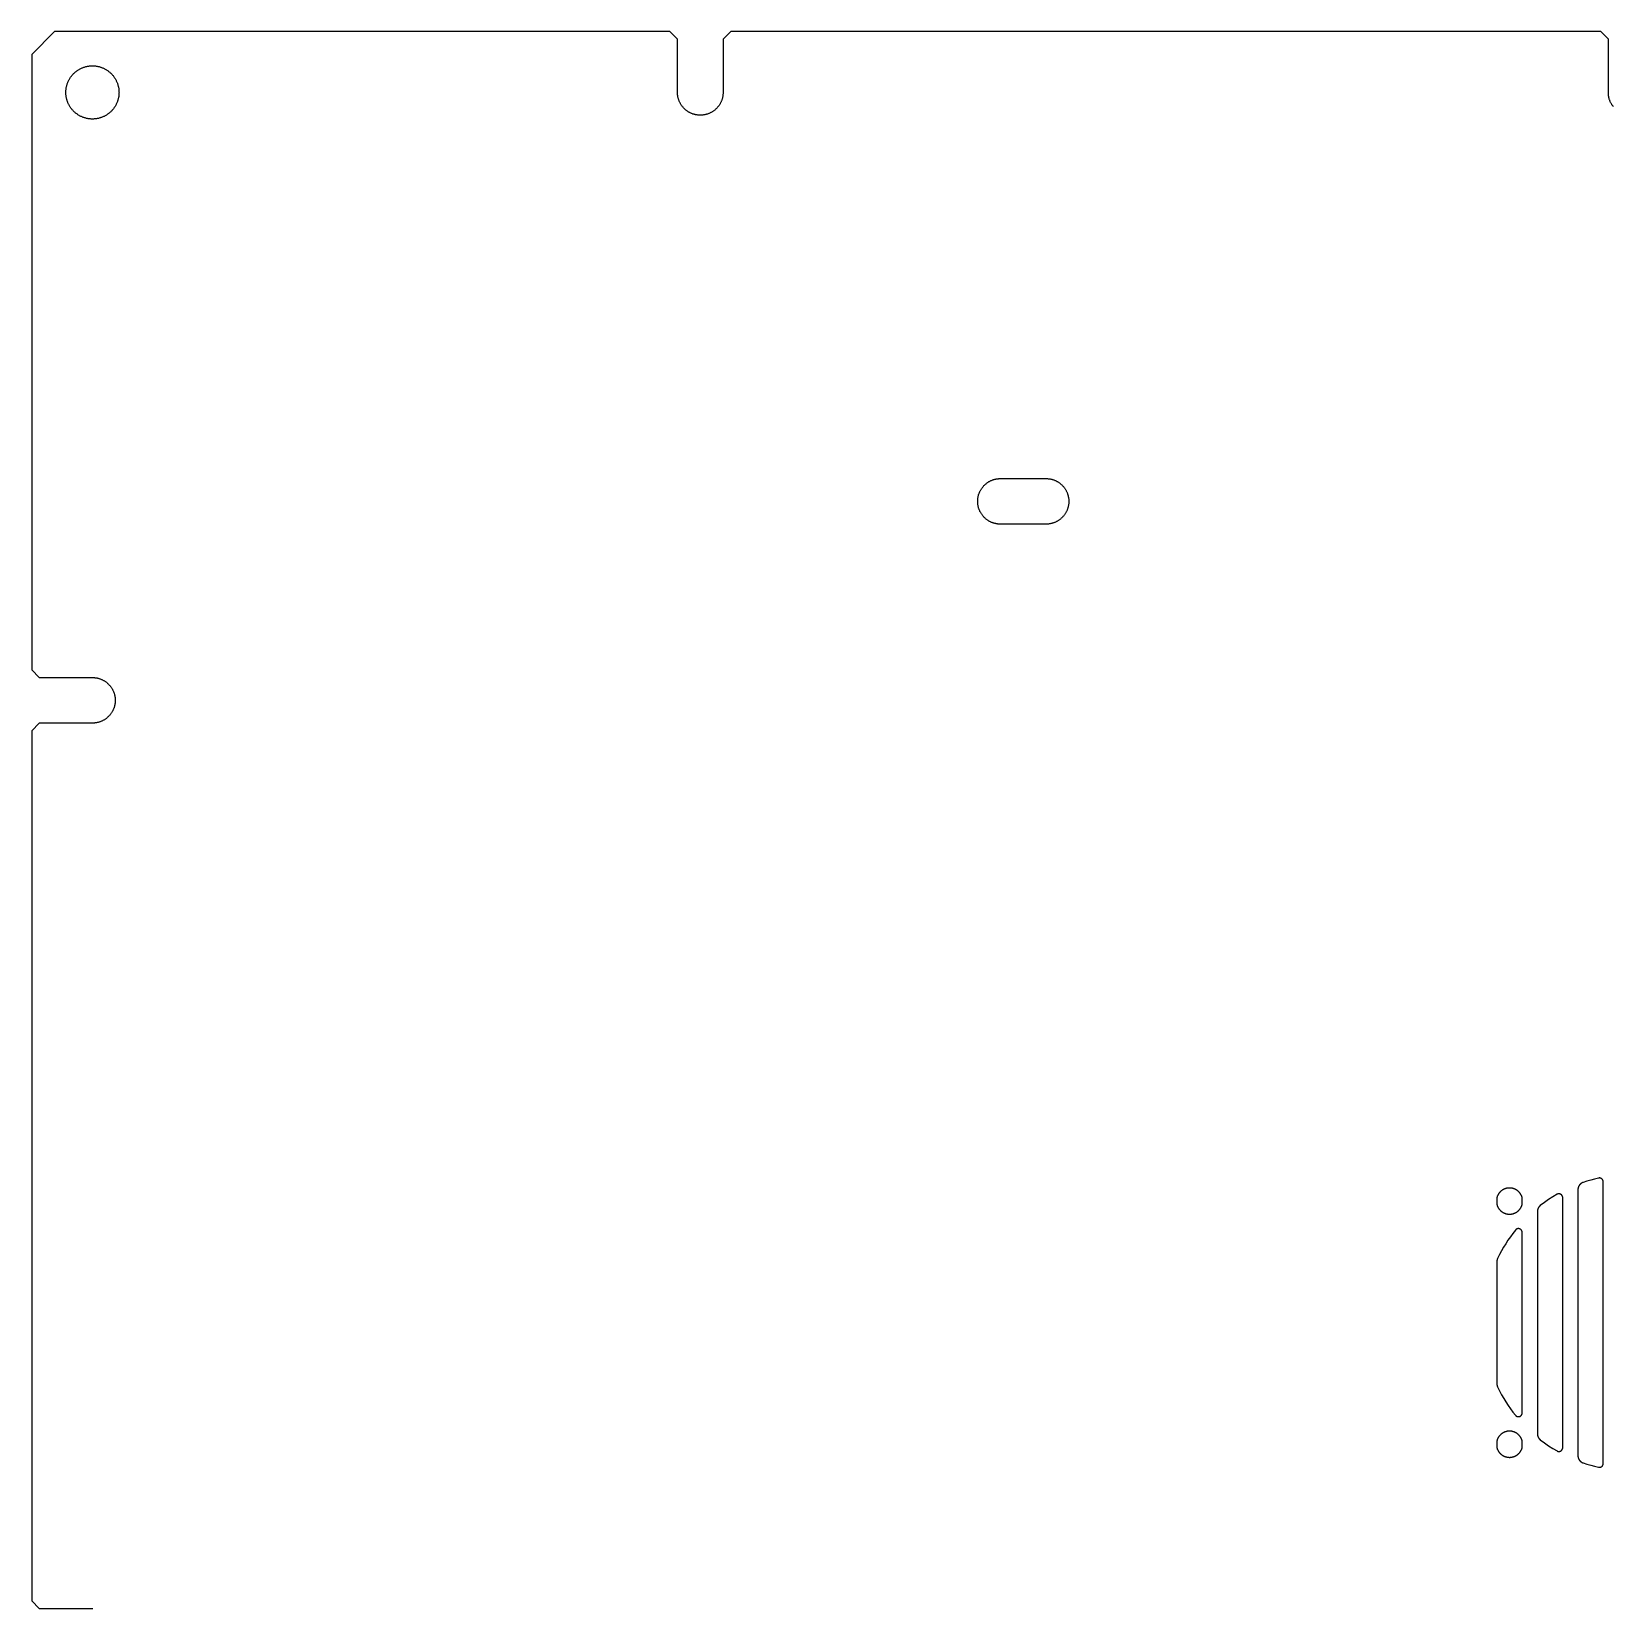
# Model space of a CAD drawing. Extents: x -931 to -510, y 22 to 443.
# Drawn here: x -931 to -722.9, y 235.5 to 443 of the extents above; entities that cross this region are included whole.
import ezdxf

# ---------------------------------------------------------------- set-up
doc = ezdxf.new("R2010")
doc.units = 0
doc.layers.add('000__杂项', color=18, linetype='CONTINUOUS')

msp = doc.modelspace()

# ---------------------------------------------------------------- linework, layer by layer
at = {"layer": '000__杂项'}
for points in [[(-928.03, 443), (-931.03, 440)], [(-847.03, 443), (-928.03, 443)], [(-846.03, 442), (-847.03, 443)], [(-846.03, 435), (-846.03, 442)], [(-839.03, 443), (-840.03, 442)], [(-840.03, 442), (-840.03, 435)], [(-724.53, 443), (-839.03, 443)], [(-723.53, 442), (-724.53, 443)], [(-723.53, 435), (-723.53, 442)], [(-931.03, 440), (-931.03, 359)], [(-840.03, 435), (-840.04, 434.93), (-840.04, 434.87), (-840.04, 434.8), (-840.05, 434.73), (-840.05, 434.66), (-840.06, 434.59), (-840.07, 434.52), (-840.08, 434.45), (-840.1, 434.38), (-840.11, 434.31), (-840.13, 434.24), (-840.15, 434.17), (-840.17, 434.1), (-840.19, 434.03), (-840.22, 433.97), (-840.25, 433.9), (-840.27, 433.83), (-840.3, 433.76), (-840.34, 433.69), (-840.37, 433.62), (-840.41, 433.56), (-840.44, 433.49), (-840.48, 433.42), (-840.52, 433.36), (-840.57, 433.29), (-840.61, 433.23), (-840.66, 433.17), (-840.71, 433.11), (-840.76, 433.05), (-840.81, 432.99), (-840.86, 432.93), (-840.91, 432.88), (-840.97, 432.82), (-841.03, 432.77), (-841.08, 432.72), (-841.14, 432.67), (-841.2, 432.62), (-841.27, 432.58), (-841.33, 432.53), (-841.39, 432.49), (-841.46, 432.45), (-841.52, 432.41), (-841.59, 432.37), (-841.66, 432.34), (-841.72, 432.3), (-841.79, 432.27), (-841.86, 432.24), (-841.93, 432.21), (-842, 432.18), (-842.07, 432.16), (-842.14, 432.14), (-842.21, 432.12), (-842.28, 432.1), (-842.35, 432.08), (-842.42, 432.06), (-842.49, 432.05), (-842.56, 432.04), (-842.63, 432.03), (-842.7, 432.02), (-842.77, 432.01), (-842.83, 432.01), (-842.9, 432), (-842.97, 432), (-843.03, 432), (-843.1, 432), (-843.17, 432), (-843.24, 432.01), (-843.3, 432.01), (-843.37, 432.02), (-843.44, 432.03), (-843.51, 432.04), (-843.58, 432.05), (-843.65, 432.06), (-843.72, 432.08), (-843.79, 432.1), (-843.86, 432.12), (-843.93, 432.14), (-844, 432.16), (-844.07, 432.18), (-844.14, 432.21), (-844.21, 432.24), (-844.28, 432.27), (-844.35, 432.3), (-844.41, 432.34), (-844.48, 432.37), (-844.55, 432.41), (-844.61, 432.45), (-844.68, 432.49), (-844.74, 432.53), (-844.8, 432.58), (-844.87, 432.62), (-844.93, 432.67), (-844.99, 432.72), (-845.04, 432.77), (-845.1, 432.82), (-845.16, 432.88), (-845.21, 432.93), (-845.26, 432.99), (-845.31, 433.05), (-845.36, 433.11), (-845.41, 433.17), (-845.46, 433.23), (-845.5, 433.29), (-845.55, 433.36), (-845.59, 433.42), (-845.63, 433.49), (-845.66, 433.56), (-845.7, 433.62), (-845.73, 433.69), (-845.77, 433.76), (-845.8, 433.83), (-845.82, 433.9), (-845.85, 433.97), (-845.88, 434.03), (-845.9, 434.1), (-845.92, 434.17), (-845.94, 434.24), (-845.96, 434.31), (-845.97, 434.38), (-845.98, 434.45), (-846, 434.52), (-846.01, 434.59), (-846.02, 434.66), (-846.02, 434.73), (-846.03, 434.8), (-846.03, 434.87), (-846.03, 434.93), (-846.03, 435)], [(-722.86, 433.11), (-722.91, 433.17), (-722.96, 433.23), (-723, 433.29), (-723.05, 433.36), (-723.09, 433.42), (-723.13, 433.49), (-723.16, 433.56), (-723.2, 433.62), (-723.23, 433.69), (-723.27, 433.76), (-723.3, 433.83), (-723.32, 433.9), (-723.35, 433.97), (-723.38, 434.03), (-723.4, 434.1), (-723.42, 434.17), (-723.44, 434.24), (-723.46, 434.31), (-723.47, 434.38), (-723.48, 434.45), (-723.5, 434.52), (-723.51, 434.59), (-723.52, 434.66), (-723.52, 434.73), (-723.53, 434.8), (-723.53, 434.87), (-723.53, 434.93), (-723.53, 435)], [(-803.53, 378.18), (-803.6, 378.18), (-803.67, 378.19), (-803.73, 378.19), (-803.8, 378.2), (-803.87, 378.2), (-803.94, 378.21), (-804.01, 378.22), (-804.08, 378.23), (-804.15, 378.25), (-804.22, 378.26), (-804.29, 378.28), (-804.36, 378.3), (-804.43, 378.32), (-804.5, 378.34), (-804.57, 378.37), (-804.64, 378.39), (-804.71, 378.42), (-804.78, 378.45), (-804.84, 378.48), (-804.91, 378.52), (-804.98, 378.55), (-805.04, 378.59), (-805.11, 378.63), (-805.17, 378.67), (-805.24, 378.72), (-805.3, 378.76), (-805.36, 378.81), (-805.42, 378.85), (-805.48, 378.9), (-805.54, 378.96), (-805.6, 379.01), (-805.65, 379.06), (-805.71, 379.12), (-805.76, 379.17), (-805.81, 379.23), (-805.86, 379.29), (-805.91, 379.35), (-805.96, 379.42), (-806, 379.48), (-806.04, 379.54), (-806.09, 379.61), (-806.12, 379.67), (-806.16, 379.74), (-806.2, 379.81), (-806.23, 379.87), (-806.26, 379.94), (-806.29, 380.01), (-806.32, 380.08), (-806.35, 380.15), (-806.37, 380.22), (-806.4, 380.29), (-806.42, 380.36), (-806.44, 380.43), (-806.45, 380.5), (-806.47, 380.57), (-806.48, 380.64), (-806.5, 380.71), (-806.51, 380.78), (-806.51, 380.85), (-806.52, 380.91), (-806.53, 380.98), (-806.53, 381.05), (-806.53, 381.12), (-806.53, 381.18), (-806.53, 381.25), (-806.53, 381.32), (-806.53, 381.38), (-806.52, 381.45), (-806.51, 381.52), (-806.51, 381.59), (-806.5, 381.66), (-806.48, 381.73), (-806.47, 381.8), (-806.45, 381.87), (-806.44, 381.94), (-806.42, 382.01), (-806.4, 382.08), (-806.37, 382.15), (-806.35, 382.22), (-806.32, 382.29), (-806.29, 382.36), (-806.26, 382.43), (-806.23, 382.49), (-806.2, 382.56), (-806.16, 382.63), (-806.12, 382.69), (-806.09, 382.76), (-806.04, 382.83), (-806, 382.89), (-805.96, 382.95), (-805.91, 383.01), (-805.86, 383.07), (-805.81, 383.13), (-805.76, 383.19), (-805.71, 383.25), (-805.65, 383.3), (-805.6, 383.36), (-805.54, 383.41), (-805.48, 383.46), (-805.42, 383.51), (-805.36, 383.56), (-805.3, 383.61), (-805.24, 383.65), (-805.17, 383.69), (-805.11, 383.74), (-805.04, 383.78), (-804.98, 383.81), (-804.91, 383.85), (-804.84, 383.88), (-804.78, 383.91), (-804.71, 383.94), (-804.64, 383.97), (-804.57, 384), (-804.5, 384.02), (-804.43, 384.05), (-804.36, 384.07), (-804.29, 384.09), (-804.22, 384.1), (-804.15, 384.12), (-804.08, 384.13), (-804.01, 384.15), (-803.94, 384.16), (-803.87, 384.16), (-803.8, 384.17), (-803.73, 384.18), (-803.67, 384.18), (-803.6, 384.18), (-803.53, 384.18)], [(-803.53, 384.18), (-797.53, 384.18)], [(-797.53, 384.18), (-797.47, 384.18), (-797.4, 384.18), (-797.33, 384.18), (-797.26, 384.17), (-797.2, 384.16), (-797.13, 384.16), (-797.06, 384.15), (-796.99, 384.13), (-796.92, 384.12), (-796.85, 384.1), (-796.78, 384.09), (-796.71, 384.07), (-796.64, 384.05), (-796.57, 384.02), (-796.5, 384), (-796.43, 383.97), (-796.36, 383.94), (-796.29, 383.91), (-796.22, 383.88), (-796.16, 383.85), (-796.09, 383.81), (-796.02, 383.78), (-795.96, 383.74), (-795.89, 383.69), (-795.83, 383.65), (-795.76, 383.61), (-795.7, 383.56), (-795.64, 383.51), (-795.58, 383.46), (-795.52, 383.41), (-795.47, 383.36), (-795.41, 383.3), (-795.36, 383.25), (-795.31, 383.19), (-795.25, 383.13), (-795.2, 383.07), (-795.16, 383.01), (-795.11, 382.95), (-795.07, 382.89), (-795.02, 382.83), (-794.98, 382.76), (-794.94, 382.69), (-794.9, 382.63), (-794.87, 382.56), (-794.83, 382.49), (-794.8, 382.43), (-794.77, 382.36), (-794.74, 382.29), (-794.72, 382.22), (-794.69, 382.15), (-794.67, 382.08), (-794.65, 382.01), (-794.63, 381.94), (-794.61, 381.87), (-794.6, 381.8), (-794.58, 381.73), (-794.57, 381.66), (-794.56, 381.59), (-794.55, 381.52), (-794.55, 381.45), (-794.54, 381.38), (-794.54, 381.32), (-794.53, 381.25), (-794.53, 381.18), (-794.53, 381.12), (-794.54, 381.05), (-794.54, 380.98), (-794.55, 380.91), (-794.55, 380.85), (-794.56, 380.78), (-794.57, 380.71), (-794.58, 380.64), (-794.6, 380.57), (-794.61, 380.5), (-794.63, 380.43), (-794.65, 380.36), (-794.67, 380.29), (-794.69, 380.22), (-794.72, 380.15), (-794.74, 380.08), (-794.77, 380.01), (-794.8, 379.94), (-794.83, 379.87), (-794.87, 379.81), (-794.9, 379.74), (-794.94, 379.67), (-794.98, 379.61), (-795.02, 379.54), (-795.07, 379.48), (-795.11, 379.42), (-795.16, 379.35), (-795.2, 379.29), (-795.25, 379.23), (-795.31, 379.17), (-795.36, 379.12), (-795.41, 379.06), (-795.47, 379.01), (-795.52, 378.96), (-795.58, 378.9), (-795.64, 378.85), (-795.7, 378.81), (-795.76, 378.76), (-795.83, 378.72), (-795.89, 378.67), (-795.96, 378.63), (-796.02, 378.59), (-796.09, 378.55), (-796.16, 378.52), (-796.22, 378.48), (-796.29, 378.45), (-796.36, 378.42), (-796.43, 378.39), (-796.5, 378.37), (-796.57, 378.34), (-796.64, 378.32), (-796.71, 378.3), (-796.78, 378.28), (-796.85, 378.26), (-796.92, 378.25), (-796.99, 378.23), (-797.06, 378.22), (-797.13, 378.21), (-797.2, 378.2), (-797.26, 378.2), (-797.33, 378.19), (-797.4, 378.19), (-797.47, 378.18), (-797.53, 378.18)], [(-797.53, 378.18), (-803.53, 378.18)], [(-931.03, 359), (-930.03, 358)], [(-930.03, 358), (-923.03, 358)], [(-923.03, 358), (-922.97, 358), (-922.9, 358), (-922.83, 357.99), (-922.77, 357.99), (-922.7, 357.98), (-922.63, 357.97), (-922.56, 357.96), (-922.49, 357.95), (-922.42, 357.94), (-922.35, 357.92), (-922.28, 357.9), (-922.21, 357.88), (-922.14, 357.86), (-922.07, 357.84), (-922, 357.82), (-921.93, 357.79), (-921.86, 357.76), (-921.79, 357.73), (-921.72, 357.7), (-921.66, 357.66), (-921.59, 357.63), (-921.52, 357.59), (-921.46, 357.55), (-921.39, 357.51), (-921.33, 357.47), (-921.27, 357.42), (-921.2, 357.38), (-921.14, 357.33), (-921.08, 357.28), (-921.03, 357.23), (-920.97, 357.18), (-920.91, 357.12), (-920.86, 357.07), (-920.81, 357.01), (-920.76, 356.95), (-920.71, 356.89), (-920.66, 356.83), (-920.61, 356.77), (-920.57, 356.71), (-920.52, 356.64), (-920.48, 356.58), (-920.44, 356.51), (-920.41, 356.44), (-920.37, 356.38), (-920.34, 356.31), (-920.3, 356.24), (-920.27, 356.17), (-920.25, 356.1), (-920.22, 356.03), (-920.19, 355.97), (-920.17, 355.9), (-920.15, 355.83), (-920.13, 355.76), (-920.11, 355.69), (-920.1, 355.62), (-920.08, 355.55), (-920.07, 355.48), (-920.06, 355.41), (-920.05, 355.34), (-920.05, 355.27), (-920.04, 355.2), (-920.04, 355.13), (-920.04, 355.07), (-920.03, 355), (-920.04, 354.93), (-920.04, 354.87), (-920.04, 354.8), (-920.05, 354.73), (-920.05, 354.66), (-920.06, 354.59), (-920.07, 354.52), (-920.08, 354.45), (-920.1, 354.38), (-920.11, 354.31), (-920.13, 354.24), (-920.15, 354.17), (-920.17, 354.1), (-920.19, 354.03), (-920.22, 353.97), (-920.25, 353.9), (-920.27, 353.83), (-920.3, 353.76), (-920.34, 353.69), (-920.37, 353.62), (-920.41, 353.56), (-920.44, 353.49), (-920.48, 353.42), (-920.52, 353.36), (-920.57, 353.29), (-920.61, 353.23), (-920.66, 353.17), (-920.71, 353.11), (-920.76, 353.05), (-920.81, 352.99), (-920.86, 352.93), (-920.91, 352.88), (-920.97, 352.82), (-921.03, 352.77), (-921.08, 352.72), (-921.14, 352.67), (-921.2, 352.62), (-921.27, 352.58), (-921.33, 352.53), (-921.39, 352.49), (-921.46, 352.45), (-921.52, 352.41), (-921.59, 352.37), (-921.66, 352.34), (-921.72, 352.3), (-921.79, 352.27), (-921.86, 352.24), (-921.93, 352.21), (-922, 352.18), (-922.07, 352.16), (-922.14, 352.14), (-922.21, 352.12), (-922.28, 352.1), (-922.35, 352.08), (-922.42, 352.06), (-922.49, 352.05), (-922.56, 352.04), (-922.63, 352.03), (-922.7, 352.02), (-922.77, 352.01), (-922.83, 352.01), (-922.9, 352), (-922.97, 352), (-923.03, 352)], [(-930.03, 352), (-931.03, 351)], [(-923.03, 352), (-930.03, 352)], [(-931.03, 351), (-931.03, 236.5)], [(-726.86, 291.54), (-726.88, 291.54), (-726.89, 291.53), (-726.91, 291.53), (-726.93, 291.52), (-726.94, 291.51), (-726.96, 291.5), (-726.98, 291.49), (-727, 291.49), (-727.01, 291.48), (-727.03, 291.47), (-727.05, 291.46), (-727.06, 291.45), (-727.08, 291.44), (-727.09, 291.43), (-727.11, 291.42), (-727.13, 291.41), (-727.14, 291.39), (-727.16, 291.38), (-727.17, 291.37), (-727.19, 291.36), (-727.2, 291.34), (-727.22, 291.33), (-727.23, 291.32), (-727.25, 291.3), (-727.26, 291.29), (-727.27, 291.27), (-727.29, 291.26), (-727.3, 291.24), (-727.31, 291.23), (-727.32, 291.21), (-727.34, 291.2), (-727.35, 291.18), (-727.36, 291.16), (-727.37, 291.15), (-727.38, 291.13), (-727.39, 291.11), (-727.4, 291.1), (-727.41, 291.08), (-727.42, 291.06), (-727.43, 291.04), (-727.44, 291.03), (-727.45, 291.01), (-727.46, 290.99), (-727.46, 290.97), (-727.47, 290.95), (-727.48, 290.93), (-727.48, 290.92), (-727.49, 290.9), (-727.5, 290.88), (-727.5, 290.86), (-727.51, 290.84), (-727.51, 290.82), (-727.51, 290.8), (-727.52, 290.78), (-727.52, 290.77), (-727.52, 290.75), (-727.53, 290.73), (-727.53, 290.71), (-727.53, 290.69), (-727.53, 290.67), (-727.53, 290.65), (-727.53, 290.64), (-727.53, 290.62), (-727.53, 290.6)], [(-724.81, 292.12), (-725.33, 292), (-725.84, 291.86), (-726.35, 291.71), (-726.86, 291.54)], [(-724.2, 291.64), (-724.2, 291.65), (-724.2, 291.66), (-724.2, 291.67), (-724.2, 291.69), (-724.21, 291.7), (-724.21, 291.71), (-724.21, 291.72), (-724.21, 291.74), (-724.21, 291.75), (-724.22, 291.76), (-724.22, 291.78), (-724.23, 291.79), (-724.23, 291.8), (-724.24, 291.82), (-724.24, 291.83), (-724.25, 291.84), (-724.25, 291.85), (-724.26, 291.87), (-724.27, 291.88), (-724.27, 291.89), (-724.28, 291.91), (-724.29, 291.92), (-724.3, 291.93), (-724.31, 291.94), (-724.31, 291.95), (-724.32, 291.96), (-724.33, 291.98), (-724.34, 291.99), (-724.36, 292), (-724.37, 292.01), (-724.38, 292.02), (-724.39, 292.03), (-724.4, 292.04), (-724.41, 292.04), (-724.43, 292.05), (-724.44, 292.06), (-724.45, 292.07), (-724.46, 292.08), (-724.48, 292.08), (-724.49, 292.09), (-724.5, 292.1), (-724.52, 292.1), (-724.53, 292.11), (-724.55, 292.11), (-724.56, 292.12), (-724.57, 292.12), (-724.59, 292.12), (-724.6, 292.13), (-724.61, 292.13), (-724.63, 292.13), (-724.64, 292.13), (-724.66, 292.13), (-724.67, 292.14), (-724.68, 292.14), (-724.7, 292.14), (-724.71, 292.14), (-724.72, 292.14), (-724.74, 292.13), (-724.75, 292.13), (-724.76, 292.13), (-724.77, 292.13), (-724.79, 292.13), (-724.8, 292.13), (-724.81, 292.12)], [(-724.2, 254.56), (-724.2, 291.64)], [(-734.87, 289.54), (-734.88, 289.58), (-734.89, 289.61), (-734.9, 289.64), (-734.91, 289.68), (-734.92, 289.71), (-734.93, 289.74), (-734.95, 289.77), (-734.96, 289.81), (-734.98, 289.84), (-734.99, 289.87), (-735.01, 289.9), (-735.03, 289.94), (-735.04, 289.97), (-735.06, 290), (-735.08, 290.03), (-735.1, 290.06), (-735.12, 290.09), (-735.14, 290.12), (-735.17, 290.15), (-735.19, 290.18), (-735.21, 290.21), (-735.24, 290.23), (-735.26, 290.26), (-735.29, 290.29), (-735.31, 290.31), (-735.34, 290.34), (-735.36, 290.37), (-735.39, 290.39), (-735.42, 290.41), (-735.45, 290.44), (-735.48, 290.46), (-735.5, 290.48), (-735.53, 290.5), (-735.56, 290.52), (-735.59, 290.54), (-735.63, 290.56), (-735.66, 290.58), (-735.69, 290.6), (-735.72, 290.62), (-735.75, 290.64), (-735.78, 290.65), (-735.82, 290.67), (-735.85, 290.68), (-735.88, 290.69), (-735.91, 290.71), (-735.95, 290.72), (-735.98, 290.73), (-736.01, 290.74), (-736.05, 290.75), (-736.08, 290.76), (-736.11, 290.77), (-736.15, 290.78), (-736.18, 290.79), (-736.21, 290.79), (-736.24, 290.8), (-736.28, 290.8), (-736.31, 290.81), (-736.34, 290.81), (-736.38, 290.82), (-736.41, 290.82), (-736.44, 290.82), (-736.47, 290.82), (-736.5, 290.82), (-736.53, 290.82), (-736.57, 290.82), (-736.6, 290.82), (-736.63, 290.82), (-736.66, 290.82), (-736.69, 290.82), (-736.73, 290.81), (-736.76, 290.81), (-736.79, 290.8), (-736.83, 290.8), (-736.86, 290.79), (-736.89, 290.79), (-736.92, 290.78), (-736.96, 290.77), (-736.99, 290.76), (-737.02, 290.75), (-737.06, 290.74), (-737.09, 290.73), (-737.12, 290.72), (-737.16, 290.71), (-737.19, 290.69), (-737.22, 290.68), (-737.25, 290.67), (-737.29, 290.65), (-737.32, 290.64), (-737.35, 290.62), (-737.38, 290.6), (-737.41, 290.58), (-737.44, 290.56), (-737.48, 290.54), (-737.51, 290.52), (-737.54, 290.5), (-737.56, 290.48), (-737.59, 290.46), (-737.62, 290.44), (-737.65, 290.41), (-737.68, 290.39), (-737.71, 290.37), (-737.73, 290.34), (-737.76, 290.31), (-737.78, 290.29), (-737.81, 290.26), (-737.83, 290.23), (-737.86, 290.21), (-737.88, 290.18), (-737.9, 290.15), (-737.93, 290.12), (-737.95, 290.09), (-737.97, 290.06), (-737.99, 290.03), (-738.01, 290), (-738.03, 289.97), (-738.04, 289.94), (-738.06, 289.9), (-738.08, 289.87), (-738.09, 289.84), (-738.11, 289.81), (-738.12, 289.77), (-738.14, 289.74), (-738.15, 289.71), (-738.16, 289.68), (-738.17, 289.64), (-738.18, 289.61), (-738.19, 289.58), (-738.2, 289.54)], [(-738.2, 289.54), (-738.2, 288.65)], [(-734.87, 288.65), (-734.87, 289.54)], [(-730.28, 289.99), (-730.85, 289.65), (-731.41, 289.29), (-731.95, 288.91), (-732.48, 288.51)], [(-729.53, 289.55), (-729.54, 289.57), (-729.54, 289.58), (-729.54, 289.59), (-729.54, 289.61), (-729.54, 289.62), (-729.54, 289.64), (-729.54, 289.65), (-729.55, 289.67), (-729.55, 289.68), (-729.56, 289.7), (-729.56, 289.71), (-729.57, 289.73), (-729.57, 289.74), (-729.58, 289.76), (-729.59, 289.77), (-729.59, 289.79), (-729.6, 289.8), (-729.61, 289.82), (-729.62, 289.83), (-729.63, 289.84), (-729.64, 289.86), (-729.65, 289.87), (-729.65, 289.88), (-729.66, 289.88), (-729.67, 289.89), (-729.67, 289.9), (-729.68, 289.9), (-729.69, 289.91), (-729.69, 289.92), (-729.7, 289.92), (-729.7, 289.93), (-729.71, 289.93), (-729.72, 289.94), (-729.73, 289.95), (-729.73, 289.95), (-729.74, 289.96), (-729.75, 289.96), (-729.75, 289.97), (-729.76, 289.97), (-729.77, 289.98), (-729.78, 289.98), (-729.78, 289.99), (-729.79, 289.99), (-729.8, 289.99), (-729.81, 290), (-729.82, 290), (-729.82, 290.01), (-729.83, 290.01), (-729.84, 290.01), (-729.85, 290.02), (-729.86, 290.02), (-729.87, 290.02), (-729.87, 290.03), (-729.88, 290.03), (-729.89, 290.03), (-729.9, 290.03), (-729.91, 290.04), (-729.92, 290.04), (-729.93, 290.04), (-729.93, 290.04), (-729.94, 290.04), (-729.95, 290.05), (-729.97, 290.05), (-729.99, 290.05), (-730, 290.05), (-730.02, 290.05), (-730.04, 290.05), (-730.05, 290.05), (-730.07, 290.05), (-730.09, 290.05), (-730.1, 290.05), (-730.12, 290.05), (-730.13, 290.04), (-730.15, 290.04), (-730.16, 290.04), (-730.18, 290.03), (-730.19, 290.03), (-730.21, 290.02), (-730.22, 290.02), (-730.24, 290.01), (-730.25, 290.01), (-730.26, 290), (-730.27, 289.99), (-730.28, 289.99)], [(-729.53, 256.64), (-729.53, 289.55)], [(-727.53, 290.6), (-727.53, 255.6)], [(-738.2, 288.65), (-738.19, 288.62), (-738.18, 288.59), (-738.17, 288.55), (-738.16, 288.52), (-738.15, 288.49), (-738.14, 288.46), (-738.12, 288.42), (-738.11, 288.39), (-738.09, 288.36), (-738.08, 288.33), (-738.06, 288.29), (-738.04, 288.26), (-738.03, 288.23), (-738.01, 288.2), (-737.99, 288.17), (-737.97, 288.14), (-737.95, 288.11), (-737.93, 288.08), (-737.9, 288.05), (-737.88, 288.02), (-737.86, 287.99), (-737.83, 287.96), (-737.81, 287.94), (-737.78, 287.91), (-737.76, 287.88), (-737.73, 287.86), (-737.71, 287.83), (-737.68, 287.81), (-737.65, 287.78), (-737.62, 287.76), (-737.59, 287.74), (-737.56, 287.71), (-737.54, 287.69), (-737.51, 287.67), (-737.48, 287.65), (-737.44, 287.63), (-737.41, 287.61), (-737.38, 287.6), (-737.35, 287.58), (-737.32, 287.56), (-737.29, 287.55), (-737.25, 287.53), (-737.22, 287.52), (-737.19, 287.5), (-737.16, 287.49), (-737.12, 287.48), (-737.09, 287.47), (-737.06, 287.45), (-737.02, 287.44), (-736.99, 287.44), (-736.96, 287.43), (-736.92, 287.42), (-736.89, 287.41), (-736.86, 287.4), (-736.83, 287.4), (-736.79, 287.39), (-736.76, 287.39), (-736.73, 287.38), (-736.69, 287.38), (-736.66, 287.38), (-736.63, 287.38), (-736.6, 287.37), (-736.57, 287.37), (-736.53, 287.37), (-736.5, 287.37), (-736.47, 287.37), (-736.44, 287.38), (-736.41, 287.38), (-736.38, 287.38), (-736.34, 287.38), (-736.31, 287.39), (-736.28, 287.39), (-736.24, 287.4), (-736.21, 287.4), (-736.18, 287.41), (-736.15, 287.42), (-736.11, 287.43), (-736.08, 287.44), (-736.05, 287.44), (-736.01, 287.45), (-735.98, 287.47), (-735.95, 287.48), (-735.91, 287.49), (-735.88, 287.5), (-735.85, 287.52), (-735.82, 287.53), (-735.78, 287.55), (-735.75, 287.56), (-735.72, 287.58), (-735.69, 287.6), (-735.66, 287.61), (-735.63, 287.63), (-735.59, 287.65), (-735.56, 287.67), (-735.53, 287.69), (-735.5, 287.71), (-735.48, 287.74), (-735.45, 287.76), (-735.42, 287.78), (-735.39, 287.81), (-735.36, 287.83), (-735.34, 287.86), (-735.31, 287.88), (-735.29, 287.91), (-735.26, 287.94), (-735.24, 287.96), (-735.21, 287.99), (-735.19, 288.02), (-735.17, 288.05), (-735.14, 288.08), (-735.12, 288.11), (-735.1, 288.14), (-735.08, 288.17), (-735.06, 288.2), (-735.04, 288.23), (-735.03, 288.26), (-735.01, 288.29), (-734.99, 288.33), (-734.98, 288.36), (-734.96, 288.39), (-734.95, 288.42), (-734.93, 288.46), (-734.92, 288.49), (-734.91, 288.52), (-734.9, 288.55), (-734.89, 288.59), (-734.88, 288.62), (-734.87, 288.65)], [(-732.48, 288.51), (-732.5, 288.49), (-732.52, 288.48), (-732.54, 288.46), (-732.56, 288.44), (-732.58, 288.42), (-732.6, 288.4), (-732.62, 288.38), (-732.64, 288.35), (-732.66, 288.33), (-732.68, 288.31), (-732.69, 288.29), (-732.71, 288.26), (-732.72, 288.24), (-732.74, 288.21), (-732.75, 288.19), (-732.77, 288.16), (-732.78, 288.13), (-732.79, 288.11), (-732.8, 288.08), (-732.81, 288.05), (-732.82, 288.03), (-732.83, 288), (-732.84, 287.97), (-732.84, 287.94), (-732.85, 287.92), (-732.85, 287.89), (-732.86, 287.86), (-732.86, 287.83), (-732.86, 287.8), (-732.87, 287.78), (-732.87, 287.75), (-732.87, 287.72)], [(-732.87, 287.72), (-732.87, 258.48)], [(-735.76, 285.28), (-736.1, 284.85), (-736.42, 284.4), (-736.74, 283.95), (-737.04, 283.49), (-737.32, 283.02), (-737.6, 282.54), (-737.86, 282.05), (-738.1, 281.56)], [(-734.87, 284.97), (-734.87, 284.99), (-734.87, 285), (-734.87, 285.02), (-734.87, 285.03), (-734.87, 285.05), (-734.88, 285.07), (-734.88, 285.08), (-734.88, 285.1), (-734.89, 285.12), (-734.89, 285.12), (-734.89, 285.13), (-734.9, 285.14), (-734.9, 285.15), (-734.9, 285.16), (-734.91, 285.17), (-734.91, 285.17), (-734.92, 285.18), (-734.92, 285.19), (-734.92, 285.2), (-734.93, 285.21), (-734.93, 285.22), (-734.94, 285.23), (-734.94, 285.23), (-734.95, 285.24), (-734.95, 285.25), (-734.96, 285.26), (-734.96, 285.27), (-734.97, 285.28), (-734.98, 285.28), (-734.98, 285.29), (-734.99, 285.3), (-735, 285.31), (-735, 285.31), (-735.01, 285.32), (-735.02, 285.33), (-735.03, 285.34), (-735.03, 285.34), (-735.04, 285.35), (-735.05, 285.36), (-735.06, 285.36), (-735.07, 285.37), (-735.08, 285.38), (-735.09, 285.38), (-735.09, 285.39), (-735.1, 285.4), (-735.11, 285.4), (-735.12, 285.41), (-735.13, 285.41), (-735.14, 285.42), (-735.15, 285.42), (-735.16, 285.43), (-735.17, 285.43), (-735.18, 285.44), (-735.19, 285.44), (-735.2, 285.44), (-735.21, 285.45), (-735.22, 285.45), (-735.23, 285.45), (-735.25, 285.46), (-735.26, 285.46), (-735.27, 285.46), (-735.28, 285.46), (-735.29, 285.47), (-735.3, 285.47), (-735.31, 285.47), (-735.32, 285.47), (-735.33, 285.47), (-735.34, 285.47), (-735.35, 285.47), (-735.36, 285.47), (-735.37, 285.47), (-735.39, 285.47), (-735.4, 285.47), (-735.41, 285.47), (-735.42, 285.47), (-735.43, 285.47), (-735.44, 285.47), (-735.45, 285.47), (-735.46, 285.46), (-735.47, 285.46), (-735.48, 285.46), (-735.49, 285.46), (-735.5, 285.45), (-735.51, 285.45), (-735.52, 285.45), (-735.53, 285.45), (-735.54, 285.44), (-735.55, 285.44), (-735.56, 285.44), (-735.56, 285.43), (-735.57, 285.43), (-735.58, 285.42), (-735.59, 285.42), (-735.6, 285.42), (-735.61, 285.41), (-735.61, 285.41), (-735.62, 285.4), (-735.63, 285.4), (-735.64, 285.39), (-735.65, 285.39), (-735.65, 285.38), (-735.67, 285.37), (-735.68, 285.36), (-735.69, 285.35), (-735.71, 285.34), (-735.72, 285.33), (-735.73, 285.32), (-735.74, 285.31), (-735.75, 285.3), (-735.76, 285.28)], [(-734.87, 261.23), (-734.87, 284.97)], [(-738.1, 281.56), (-738.11, 281.54), (-738.13, 281.51), (-738.14, 281.49), (-738.15, 281.46), (-738.15, 281.43), (-738.16, 281.41), (-738.17, 281.38), (-738.18, 281.35), (-738.18, 281.32), (-738.19, 281.3), (-738.19, 281.27), (-738.2, 281.24), (-738.2, 281.21), (-738.2, 281.18), (-738.2, 281.16), (-738.2, 281.13)], [(-738.2, 281.13), (-738.2, 265.07)], [(-738.2, 265.07), (-738.2, 265.04), (-738.2, 265.02), (-738.2, 264.99), (-738.2, 264.96), (-738.19, 264.94), (-738.19, 264.91), (-738.18, 264.88), (-738.18, 264.85), (-738.17, 264.83), (-738.16, 264.8), (-738.16, 264.77), (-738.15, 264.74), (-738.14, 264.72), (-738.13, 264.69), (-738.11, 264.66), (-738.1, 264.64), (-737.85, 264.12), (-737.58, 263.62), (-737.3, 263.14), (-737.01, 262.66), (-736.71, 262.21), (-736.4, 261.76), (-736.08, 261.33), (-735.76, 260.91)], [(-735.76, 260.91), (-735.75, 260.9), (-735.74, 260.89), (-735.73, 260.88), (-735.72, 260.87), (-735.71, 260.86), (-735.69, 260.85), (-735.68, 260.83), (-735.67, 260.82), (-735.65, 260.81), (-735.65, 260.81), (-735.64, 260.8), (-735.63, 260.8), (-735.62, 260.79), (-735.61, 260.79), (-735.61, 260.79), (-735.6, 260.78), (-735.59, 260.78), (-735.58, 260.77), (-735.57, 260.77), (-735.56, 260.77), (-735.56, 260.76), (-735.55, 260.76), (-735.54, 260.75), (-735.53, 260.75), (-735.52, 260.75), (-735.51, 260.75), (-735.5, 260.74), (-735.49, 260.74), (-735.48, 260.74), (-735.47, 260.74), (-735.46, 260.73), (-735.45, 260.73), (-735.44, 260.73), (-735.43, 260.73), (-735.42, 260.73), (-735.41, 260.73), (-735.4, 260.73), (-735.39, 260.73), (-735.37, 260.73), (-735.36, 260.73), (-735.35, 260.73), (-735.34, 260.73), (-735.33, 260.73), (-735.32, 260.73), (-735.31, 260.73), (-735.3, 260.73), (-735.29, 260.73), (-735.28, 260.73), (-735.27, 260.74), (-735.26, 260.74), (-735.25, 260.74), (-735.23, 260.74), (-735.22, 260.75), (-735.21, 260.75), (-735.2, 260.75), (-735.19, 260.76), (-735.18, 260.76), (-735.17, 260.77), (-735.16, 260.77), (-735.15, 260.77), (-735.14, 260.78), (-735.13, 260.78), (-735.12, 260.79), (-735.11, 260.8), (-735.1, 260.8), (-735.09, 260.81), (-735.09, 260.81), (-735.08, 260.82), (-735.07, 260.83), (-735.06, 260.83), (-735.05, 260.84), (-735.04, 260.85), (-735.03, 260.85), (-735.03, 260.86), (-735.02, 260.87), (-735.01, 260.88), (-735, 260.88), (-735, 260.89), (-734.99, 260.9), (-734.98, 260.91), (-734.98, 260.91), (-734.97, 260.92), (-734.96, 260.93), (-734.96, 260.94), (-734.95, 260.95), (-734.95, 260.95), (-734.94, 260.96), (-734.94, 260.97), (-734.93, 260.98), (-734.93, 260.99), (-734.92, 261), (-734.92, 261.01), (-734.92, 261.01), (-734.91, 261.02), (-734.91, 261.03), (-734.9, 261.04), (-734.9, 261.05), (-734.9, 261.06), (-734.89, 261.07), (-734.89, 261.07), (-734.89, 261.08), (-734.88, 261.1), (-734.88, 261.12), (-734.88, 261.13), (-734.87, 261.15), (-734.87, 261.16), (-734.87, 261.18), (-734.87, 261.2), (-734.87, 261.21), (-734.87, 261.23)], [(-734.87, 257.54), (-734.88, 257.58), (-734.89, 257.61), (-734.9, 257.64), (-734.91, 257.68), (-734.92, 257.71), (-734.93, 257.74), (-734.95, 257.77), (-734.96, 257.81), (-734.98, 257.84), (-734.99, 257.87), (-735.01, 257.9), (-735.03, 257.94), (-735.04, 257.97), (-735.06, 258), (-735.08, 258.03), (-735.1, 258.06), (-735.12, 258.09), (-735.14, 258.12), (-735.17, 258.15), (-735.19, 258.18), (-735.21, 258.21), (-735.24, 258.23), (-735.26, 258.26), (-735.29, 258.29), (-735.31, 258.31), (-735.34, 258.34), (-735.36, 258.37), (-735.39, 258.39), (-735.42, 258.41), (-735.45, 258.44), (-735.48, 258.46), (-735.5, 258.48), (-735.53, 258.5), (-735.56, 258.52), (-735.59, 258.54), (-735.63, 258.56), (-735.66, 258.58), (-735.69, 258.6), (-735.72, 258.62), (-735.75, 258.64), (-735.78, 258.65), (-735.82, 258.67), (-735.85, 258.68), (-735.88, 258.69), (-735.91, 258.71), (-735.95, 258.72), (-735.98, 258.73), (-736.01, 258.74), (-736.05, 258.75), (-736.08, 258.76), (-736.11, 258.77), (-736.15, 258.78), (-736.18, 258.79), (-736.21, 258.79), (-736.24, 258.8), (-736.28, 258.8), (-736.31, 258.81), (-736.34, 258.81), (-736.38, 258.82), (-736.41, 258.82), (-736.44, 258.82), (-736.47, 258.82), (-736.5, 258.82), (-736.53, 258.82), (-736.57, 258.82), (-736.6, 258.82), (-736.63, 258.82), (-736.66, 258.82), (-736.69, 258.82), (-736.73, 258.81), (-736.76, 258.81), (-736.79, 258.8), (-736.83, 258.8), (-736.86, 258.79), (-736.89, 258.79), (-736.92, 258.78), (-736.96, 258.77), (-736.99, 258.76), (-737.02, 258.75), (-737.06, 258.74), (-737.09, 258.73), (-737.12, 258.72), (-737.16, 258.71), (-737.19, 258.69), (-737.22, 258.68), (-737.25, 258.67), (-737.29, 258.65), (-737.32, 258.64), (-737.35, 258.62), (-737.38, 258.6), (-737.41, 258.58), (-737.44, 258.56), (-737.48, 258.54), (-737.51, 258.52), (-737.54, 258.5), (-737.56, 258.48), (-737.59, 258.46), (-737.62, 258.44), (-737.65, 258.41), (-737.68, 258.39), (-737.71, 258.37), (-737.73, 258.34), (-737.76, 258.31), (-737.78, 258.29), (-737.81, 258.26), (-737.83, 258.23), (-737.86, 258.21), (-737.88, 258.18), (-737.9, 258.15), (-737.93, 258.12), (-737.95, 258.09), (-737.97, 258.06), (-737.99, 258.03), (-738.01, 258), (-738.03, 257.97), (-738.04, 257.94), (-738.06, 257.9), (-738.08, 257.87), (-738.09, 257.84), (-738.11, 257.81), (-738.12, 257.77), (-738.14, 257.74), (-738.15, 257.71), (-738.16, 257.68), (-738.17, 257.64), (-738.18, 257.61), (-738.19, 257.58), (-738.2, 257.54)], [(-732.87, 258.48), (-732.87, 258.45), (-732.87, 258.42), (-732.86, 258.39), (-732.86, 258.37), (-732.86, 258.34), (-732.85, 258.31), (-732.85, 258.28), (-732.84, 258.25), (-732.84, 258.23), (-732.83, 258.2), (-732.82, 258.17), (-732.81, 258.14), (-732.8, 258.12), (-732.79, 258.09), (-732.78, 258.06), (-732.77, 258.04), (-732.75, 258.01), (-732.74, 257.99), (-732.72, 257.96), (-732.71, 257.94), (-732.69, 257.91), (-732.68, 257.89), (-732.66, 257.87), (-732.64, 257.84), (-732.62, 257.82), (-732.6, 257.8), (-732.58, 257.78), (-732.56, 257.76), (-732.54, 257.74), (-732.52, 257.72), (-732.5, 257.7), (-732.48, 257.69), (-731.95, 257.29), (-731.41, 256.91), (-730.85, 256.55), (-730.28, 256.21)], [(-738.2, 257.54), (-738.2, 256.65)], [(-738.2, 256.65), (-738.19, 256.62), (-738.18, 256.59), (-738.17, 256.55), (-738.16, 256.52), (-738.15, 256.49), (-738.14, 256.46), (-738.12, 256.42), (-738.11, 256.39), (-738.09, 256.36), (-738.08, 256.33), (-738.06, 256.29), (-738.04, 256.26), (-738.03, 256.23), (-738.01, 256.2), (-737.99, 256.17), (-737.97, 256.14), (-737.95, 256.11), (-737.93, 256.08), (-737.9, 256.05), (-737.88, 256.02), (-737.86, 255.99), (-737.83, 255.96), (-737.81, 255.94), (-737.78, 255.91), (-737.76, 255.88), (-737.73, 255.86), (-737.71, 255.83), (-737.68, 255.81), (-737.65, 255.78), (-737.62, 255.76), (-737.59, 255.74), (-737.56, 255.71), (-737.54, 255.69), (-737.51, 255.67), (-737.48, 255.65), (-737.44, 255.63), (-737.41, 255.61), (-737.38, 255.6), (-737.35, 255.58), (-737.32, 255.56), (-737.29, 255.55), (-737.25, 255.53), (-737.22, 255.52), (-737.19, 255.5), (-737.16, 255.49), (-737.12, 255.48), (-737.09, 255.47), (-737.06, 255.45), (-737.02, 255.44), (-736.99, 255.44), (-736.96, 255.43), (-736.92, 255.42), (-736.89, 255.41), (-736.86, 255.4), (-736.83, 255.4), (-736.79, 255.39), (-736.76, 255.39), (-736.73, 255.38), (-736.69, 255.38), (-736.66, 255.38), (-736.63, 255.38), (-736.6, 255.37), (-736.57, 255.37), (-736.53, 255.37), (-736.5, 255.37), (-736.47, 255.37), (-736.44, 255.38), (-736.41, 255.38), (-736.38, 255.38), (-736.34, 255.38), (-736.31, 255.39), (-736.28, 255.39), (-736.24, 255.4), (-736.21, 255.4), (-736.18, 255.41), (-736.15, 255.42), (-736.11, 255.43), (-736.08, 255.44), (-736.05, 255.44), (-736.01, 255.45), (-735.98, 255.47), (-735.95, 255.48), (-735.91, 255.49), (-735.88, 255.5), (-735.85, 255.52), (-735.82, 255.53), (-735.78, 255.55), (-735.75, 255.56), (-735.72, 255.58), (-735.69, 255.6), (-735.66, 255.61), (-735.63, 255.63), (-735.59, 255.65), (-735.56, 255.67), (-735.53, 255.69), (-735.5, 255.71), (-735.48, 255.74), (-735.45, 255.76), (-735.42, 255.78), (-735.39, 255.81), (-735.36, 255.83), (-735.34, 255.86), (-735.31, 255.88), (-735.29, 255.91), (-735.26, 255.94), (-735.24, 255.96), (-735.21, 255.99), (-735.19, 256.02), (-735.17, 256.05), (-735.14, 256.08), (-735.12, 256.11), (-735.1, 256.14), (-735.08, 256.17), (-735.06, 256.2), (-735.04, 256.23), (-735.03, 256.26), (-735.01, 256.29), (-734.99, 256.33), (-734.98, 256.36), (-734.96, 256.39), (-734.95, 256.42), (-734.93, 256.46), (-734.92, 256.49), (-734.91, 256.52), (-734.9, 256.55), (-734.89, 256.59), (-734.88, 256.62), (-734.87, 256.65)], [(-734.87, 256.65), (-734.87, 257.54)], [(-730.28, 256.21), (-730.27, 256.2), (-730.26, 256.2), (-730.25, 256.19), (-730.24, 256.19), (-730.22, 256.18), (-730.21, 256.18), (-730.19, 256.17), (-730.18, 256.17), (-730.16, 256.16), (-730.15, 256.16), (-730.13, 256.15), (-730.12, 256.15), (-730.1, 256.15), (-730.09, 256.15), (-730.07, 256.15), (-730.05, 256.14), (-730.04, 256.14), (-730.02, 256.14), (-730, 256.15), (-729.99, 256.15), (-729.97, 256.15), (-729.95, 256.15), (-729.94, 256.15), (-729.93, 256.15), (-729.93, 256.16), (-729.92, 256.16), (-729.91, 256.16), (-729.9, 256.16), (-729.89, 256.17), (-729.88, 256.17), (-729.87, 256.17), (-729.87, 256.17), (-729.86, 256.18), (-729.85, 256.18), (-729.84, 256.18), (-729.83, 256.19), (-729.82, 256.19), (-729.82, 256.19), (-729.81, 256.2), (-729.8, 256.2), (-729.79, 256.21), (-729.78, 256.21), (-729.78, 256.22), (-729.77, 256.22), (-729.76, 256.23), (-729.75, 256.23), (-729.75, 256.24), (-729.74, 256.24), (-729.73, 256.25), (-729.73, 256.25), (-729.72, 256.26), (-729.71, 256.26), (-729.7, 256.27), (-729.7, 256.27), (-729.69, 256.28), (-729.69, 256.29), (-729.68, 256.29), (-729.67, 256.3), (-729.67, 256.31), (-729.66, 256.31), (-729.65, 256.32), (-729.65, 256.33), (-729.64, 256.34), (-729.63, 256.35), (-729.62, 256.37), (-729.61, 256.38), (-729.6, 256.4), (-729.59, 256.41), (-729.59, 256.43), (-729.58, 256.44), (-729.57, 256.46), (-729.57, 256.47), (-729.56, 256.49), (-729.56, 256.5), (-729.55, 256.52), (-729.55, 256.53), (-729.54, 256.54), (-729.54, 256.56), (-729.54, 256.57), (-729.54, 256.59), (-729.54, 256.6), (-729.54, 256.62), (-729.54, 256.63), (-729.53, 256.64)], [(-727.53, 255.6), (-727.53, 255.58), (-727.53, 255.56), (-727.53, 255.54), (-727.53, 255.53), (-727.53, 255.51), (-727.53, 255.49), (-727.53, 255.47), (-727.52, 255.45), (-727.52, 255.43), (-727.52, 255.41), (-727.51, 255.39), (-727.51, 255.38), (-727.51, 255.36), (-727.5, 255.34), (-727.5, 255.32), (-727.49, 255.3), (-727.48, 255.28), (-727.48, 255.26), (-727.47, 255.25), (-727.46, 255.23), (-727.46, 255.21), (-727.45, 255.19), (-727.44, 255.17), (-727.43, 255.15), (-727.42, 255.14), (-727.41, 255.12), (-727.4, 255.1), (-727.39, 255.08), (-727.38, 255.07), (-727.37, 255.05), (-727.36, 255.03), (-727.35, 255.02), (-727.34, 255), (-727.32, 254.99), (-727.31, 254.97), (-727.3, 254.95), (-727.29, 254.94), (-727.27, 254.92), (-727.26, 254.91), (-727.25, 254.9), (-727.23, 254.88), (-727.22, 254.87), (-727.2, 254.85), (-727.19, 254.84), (-727.17, 254.83), (-727.16, 254.82), (-727.14, 254.8), (-727.13, 254.79), (-727.11, 254.78), (-727.09, 254.77), (-727.08, 254.76), (-727.06, 254.75), (-727.05, 254.74), (-727.03, 254.73), (-727.01, 254.72), (-727, 254.71), (-726.98, 254.7), (-726.96, 254.69), (-726.94, 254.69), (-726.93, 254.68), (-726.91, 254.67), (-726.89, 254.67), (-726.88, 254.66), (-726.86, 254.65), (-726.35, 254.49), (-725.84, 254.34), (-725.33, 254.2), (-724.81, 254.07)], [(-724.81, 254.07), (-724.8, 254.07), (-724.79, 254.07), (-724.77, 254.07), (-724.76, 254.06), (-724.75, 254.06), (-724.74, 254.06), (-724.72, 254.06), (-724.71, 254.06), (-724.7, 254.06), (-724.68, 254.06), (-724.67, 254.06), (-724.66, 254.06), (-724.64, 254.06), (-724.63, 254.07), (-724.61, 254.07), (-724.6, 254.07), (-724.59, 254.07), (-724.57, 254.08), (-724.56, 254.08), (-724.55, 254.09), (-724.53, 254.09), (-724.52, 254.1), (-724.5, 254.1), (-724.49, 254.11), (-724.48, 254.11), (-724.46, 254.12), (-724.45, 254.13), (-724.44, 254.14), (-724.43, 254.14), (-724.41, 254.15), (-724.4, 254.16), (-724.39, 254.17), (-724.38, 254.18), (-724.37, 254.19), (-724.36, 254.2), (-724.34, 254.21), (-724.33, 254.22), (-724.32, 254.23), (-724.31, 254.24), (-724.31, 254.26), (-724.3, 254.27), (-724.29, 254.28), (-724.28, 254.29), (-724.27, 254.3), (-724.27, 254.32), (-724.26, 254.33), (-724.25, 254.34), (-724.25, 254.36), (-724.24, 254.37), (-724.24, 254.38), (-724.23, 254.39), (-724.23, 254.41), (-724.22, 254.42), (-724.22, 254.43), (-724.21, 254.45), (-724.21, 254.46), (-724.21, 254.47), (-724.21, 254.49), (-724.21, 254.5), (-724.2, 254.51), (-724.2, 254.52), (-724.2, 254.54), (-724.2, 254.55), (-724.2, 254.56)], [(-931.03, 236.5), (-930.03, 235.5)], [(-930.03, 235.5), (-923.03, 235.5)], [(-923.03, 235.5), (-922.97, 235.5)]]:
    msp.add_lwpolyline(points, dxfattribs=at)
msp.add_lwpolyline([(-919.53, 435), (-919.54, 434.92), (-919.54, 434.84), (-919.54, 434.77), (-919.55, 434.69), (-919.56, 434.61), (-919.57, 434.53), (-919.58, 434.44), (-919.59, 434.36), (-919.61, 434.28), (-919.63, 434.2), (-919.65, 434.12), (-919.67, 434.04), (-919.69, 433.96), (-919.72, 433.87), (-919.75, 433.79), (-919.78, 433.71), (-919.81, 433.63), (-919.85, 433.55), (-919.89, 433.47), (-919.93, 433.39), (-919.97, 433.31), (-920.01, 433.24), (-920.06, 433.16), (-920.11, 433.08), (-920.16, 433.01), (-920.21, 432.94), (-920.26, 432.86), (-920.32, 432.79), (-920.38, 432.72), (-920.44, 432.66), (-920.5, 432.59), (-920.56, 432.53), (-920.62, 432.46), (-920.69, 432.4), (-920.76, 432.34), (-920.83, 432.28), (-920.9, 432.23), (-920.97, 432.17), (-921.05, 432.12), (-921.12, 432.07), (-921.2, 432.02), (-921.27, 431.98), (-921.35, 431.93), (-921.43, 431.89), (-921.51, 431.85), (-921.59, 431.81), (-921.67, 431.78), (-921.75, 431.75), (-921.83, 431.71), (-921.91, 431.69), (-921.99, 431.66), (-922.07, 431.64), (-922.15, 431.61), (-922.24, 431.59), (-922.32, 431.57), (-922.4, 431.56), (-922.48, 431.54), (-922.56, 431.53), (-922.64, 431.52), (-922.72, 431.51), (-922.8, 431.51), (-922.88, 431.5), (-922.96, 431.5), (-923.03, 431.5), (-923.11, 431.5), (-923.19, 431.5), (-923.27, 431.51), (-923.35, 431.51), (-923.43, 431.52), (-923.51, 431.53), (-923.59, 431.54), (-923.67, 431.56), (-923.75, 431.57), (-923.83, 431.59), (-923.92, 431.61), (-924, 431.64), (-924.08, 431.66), (-924.16, 431.69), (-924.24, 431.71), (-924.32, 431.75), (-924.4, 431.78), (-924.48, 431.81), (-924.56, 431.85), (-924.64, 431.89), (-924.72, 431.93), (-924.8, 431.98), (-924.87, 432.02), (-924.95, 432.07), (-925.02, 432.12), (-925.1, 432.17), (-925.17, 432.23), (-925.24, 432.28), (-925.31, 432.34), (-925.38, 432.4), (-925.44, 432.46), (-925.51, 432.53), (-925.57, 432.59), (-925.63, 432.66), (-925.69, 432.72), (-925.75, 432.79), (-925.81, 432.86), (-925.86, 432.94), (-925.91, 433.01), (-925.96, 433.08), (-926.01, 433.16), (-926.06, 433.24), (-926.1, 433.31), (-926.14, 433.39), (-926.18, 433.47), (-926.22, 433.55), (-926.26, 433.63), (-926.29, 433.71), (-926.32, 433.79), (-926.35, 433.87), (-926.38, 433.96), (-926.4, 434.04), (-926.42, 434.12), (-926.44, 434.2), (-926.46, 434.28), (-926.48, 434.36), (-926.49, 434.44), (-926.5, 434.53), (-926.51, 434.61), (-926.52, 434.69), (-926.53, 434.77), (-926.53, 434.84), (-926.53, 434.92), (-926.53, 435), (-926.53, 435.08), (-926.53, 435.16), (-926.53, 435.24), (-926.52, 435.31), (-926.51, 435.39), (-926.5, 435.47), (-926.49, 435.56), (-926.48, 435.64), (-926.46, 435.72), (-926.44, 435.8), (-926.42, 435.88), (-926.4, 435.96), (-926.38, 436.04), (-926.35, 436.13), (-926.32, 436.21), (-926.29, 436.29), (-926.26, 436.37), (-926.22, 436.45), (-926.18, 436.53), (-926.14, 436.61), (-926.1, 436.69), (-926.06, 436.76), (-926.01, 436.84), (-925.96, 436.92), (-925.91, 436.99), (-925.86, 437.06), (-925.81, 437.14), (-925.75, 437.21), (-925.69, 437.28), (-925.63, 437.34), (-925.57, 437.41), (-925.51, 437.47), (-925.44, 437.54), (-925.38, 437.6), (-925.31, 437.66), (-925.24, 437.72), (-925.17, 437.77), (-925.1, 437.83), (-925.02, 437.88), (-924.95, 437.93), (-924.87, 437.98), (-924.8, 438.02), (-924.72, 438.07), (-924.64, 438.11), (-924.56, 438.15), (-924.48, 438.19), (-924.4, 438.22), (-924.32, 438.25), (-924.24, 438.29), (-924.16, 438.31), (-924.08, 438.34), (-924, 438.36), (-923.92, 438.39), (-923.83, 438.41), (-923.75, 438.43), (-923.67, 438.44), (-923.59, 438.46), (-923.51, 438.47), (-923.43, 438.48), (-923.35, 438.49), (-923.27, 438.49), (-923.19, 438.5), (-923.11, 438.5), (-923.03, 438.5), (-922.96, 438.5), (-922.88, 438.5), (-922.8, 438.49), (-922.72, 438.49), (-922.64, 438.48), (-922.56, 438.47), (-922.48, 438.46), (-922.4, 438.44), (-922.32, 438.43), (-922.24, 438.41), (-922.15, 438.39), (-922.07, 438.36), (-921.99, 438.34), (-921.91, 438.31), (-921.83, 438.29), (-921.75, 438.25), (-921.67, 438.22), (-921.59, 438.19), (-921.51, 438.15), (-921.43, 438.11), (-921.35, 438.07), (-921.27, 438.02), (-921.2, 437.98), (-921.12, 437.93), (-921.05, 437.88), (-920.97, 437.83), (-920.9, 437.77), (-920.83, 437.72), (-920.76, 437.66), (-920.69, 437.6), (-920.62, 437.54), (-920.56, 437.47), (-920.5, 437.41), (-920.44, 437.34), (-920.38, 437.28), (-920.32, 437.21), (-920.26, 437.14), (-920.21, 437.06), (-920.16, 436.99), (-920.11, 436.92), (-920.06, 436.84), (-920.01, 436.76), (-919.97, 436.69), (-919.93, 436.61), (-919.89, 436.53), (-919.85, 436.45), (-919.81, 436.37), (-919.78, 436.29), (-919.75, 436.21), (-919.72, 436.13), (-919.69, 436.04), (-919.67, 435.96), (-919.65, 435.88), (-919.63, 435.8), (-919.61, 435.72), (-919.59, 435.64), (-919.58, 435.56), (-919.57, 435.47), (-919.56, 435.39), (-919.55, 435.31), (-919.54, 435.24), (-919.54, 435.16), (-919.54, 435.08)], close=True, dxfattribs=at)

doc.saveas('drawing.dxf')
